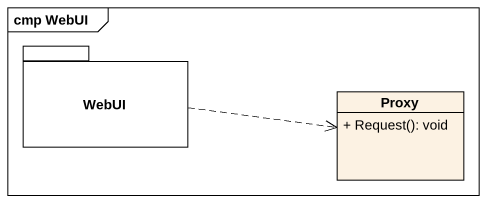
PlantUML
@startuml
mainframe cmp WebUI
hide circle
hide empty members
skinparam classAttributeIconSize 0
package WebUI {
}
class Proxy {
  + Request(): void
}
WebUI .right.> Proxy
@enduml
